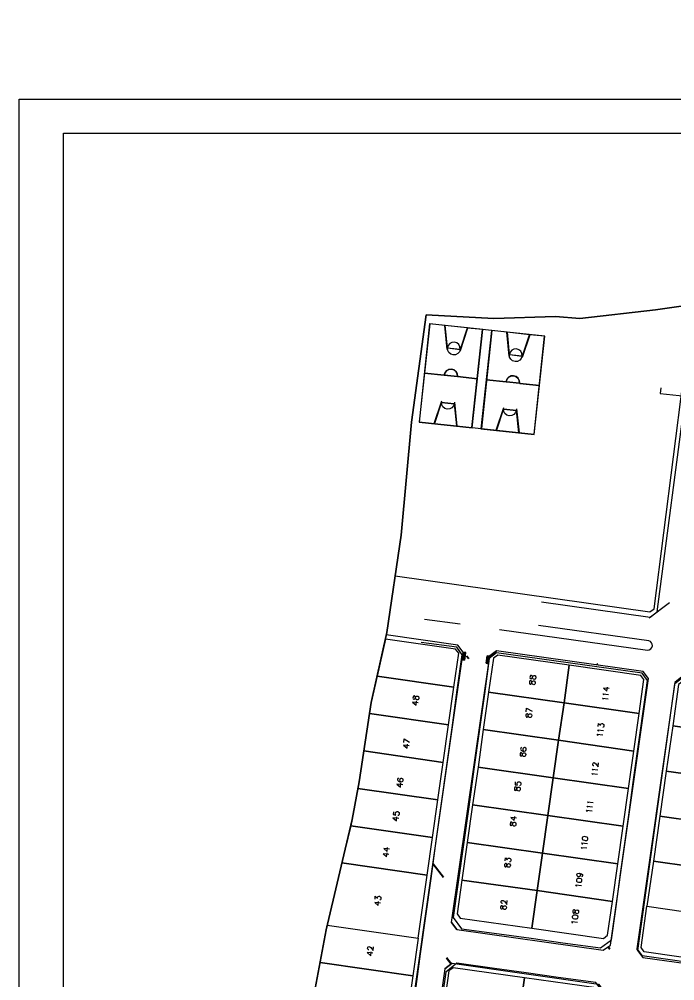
# Model space of a CAD drawing. Header units: metres. Extents: x 678 to 2349, y 417 to 1219.
# Drawn here: x 1831.5 to 2003.9, y 955.8 to 1208.6 of the extents above; entities that cross this region are included whole.
import ezdxf

# ---------------------------------------------------------------- set-up
doc = ezdxf.new("R2010")
doc.units = ezdxf.units.M
doc.layers.add('BORDILLO', color=1, linetype='Continuous')
doc.layers.add('PDF2_area escolar', color=7, linetype='Continuous', true_color=0x989898)
doc.layers.add('PDF_Geometry', color=7, linetype='Continuous', true_color=0x797979)

# ---------------------------------------------------------------- blocks, each defined once
blk = doc.blocks.new('base')
at = {"layer": 'PDF_Geometry', "lineweight": 25, "extrusion": (-0.000787417, 0.063364, 0.99799), "elevation": 0.03}
for points in [[(-314.36, -197.29), (-299.6, -195.68), (-292.74, -194.19), (-282.66, -192.11), (-274.48, -190.36), (-258.04, -185.15), (-248.03, -180.61), (-240.54, -177.71), (-228.64, -174.04), (-222.73, -172.71), (-217.38, -171.04), (-209.93, -169.25), (-202.16, -164.76), (-196.2, -160.28), (-195.07, -159.82), (-178.09, -157.46), (-154.3, -156.61), (-136.67, -154.61), (-124.44, -153.16), (-118.07, -151.47), (-100.79, -146.65), (-80.95, -140.97), (-73.38, -139.33), (-61.69, -135.82), (-40.5, -131.6), (-37.73, -130.87), (-17.66, -129.44), (1.31, -127.46), (21.09, -124.93), (41.01, -122.83), (47.38, -123.46), (63.59, -123.19), (81.4, -124.31), (85.64, -96.07), (88.7, -66.39), (92.81, -40.78), (97.16, -22.39), (100.6, -1.56), (102.48, 8.32), (109.69, 37.36), (117.53, 76.62), (126.22, 115.64), (131.51, 149.59), (134.68, 173.97), (136.92, 195.59), (139.96, 229.68), (141.56, 250.68), (142.61, 271.37), (143.25, 283.21), (147.07, 312.94), (152.58, 355.63), (153.55, 396.04), (150.87, 418.02), (151.78, 438.64), (150.96, 458.03), (151.78, 438.64), (150.87, 418.02), (153.55, 396.04), (152.58, 355.63), (147.07, 312.94), (143.25, 283.21), (142.61, 271.37), (141.56, 250.68), (139.96, 229.68), (136.92, 195.59), (134.68, 173.97), (131.51, 149.59), (126.22, 115.64), (117.53, 76.62), (109.69, 37.36), (102.48, 8.32), (100.6, -1.56), (97.16, -22.39), (92.81, -40.78), (88.7, -66.39), (85.64, -96.07), (81.4, -124.31), (63.59, -123.19), (47.38, -123.46), (41.01, -122.83), (21.09, -124.93), (1.31, -127.46), (-17.66, -129.44), (-37.73, -130.87), (-40.5, -131.6), (-61.69, -135.82), (-73.38, -139.33), (-80.95, -140.97), (-100.79, -146.65), (-118.07, -151.47), (-124.44, -153.16), (-136.67, -154.61), (-154.3, -156.61), (-178.09, -157.46), (-195.07, -159.82), (-196.2, -160.28), (-202.16, -164.76), (-209.93, -169.25), (-217.38, -171.04), (-222.73, -172.71), (-228.64, -174.04), (-240.54, -177.71), (-248.03, -180.61), (-258.04, -185.15), (-274.48, -190.36), (-282.66, -192.11), (-292.74, -194.19), (-299.6, -195.68), (-314.36, -197.29), (-312.18, -178.45), (-309.15, -157.9), (-306.88, -132.9), (-305.82, -118), (-298.64, -78.8), (-291.06, -45.08), (-282.25, -15.12), (-275.64, 10.47), (-270.32, 33.9), (-263.82, 63.16), (-258.15, 86.41), (-284.42, 123.89)], [(83.59, -96.15), (53.42, -92.52), (50.32, -118.29), (80.52, -121.98), (83.64, -96.11)], [(75.97, -115.17), (76.55, -121.46), (80.48, -121.93), (83.59, -96.15), (79.66, -95.68), (77.6, -101.64)], [(72.53, -115.17), (70.61, -120.74), (76.51, -121.45), (75.96, -115.59)], [(74.21, -101.23), (73.67, -94.95), (69.74, -94.48), (66.63, -120.26), (70.57, -120.73), (72.58, -114.76)], [(59.69, -113.21), (60.28, -119.49), (64.17, -119.96), (67.27, -94.18), (63.39, -93.72), (61.32, -99.68)], [(56.22, -113.21), (54.29, -118.77), (60.19, -119.48), (59.69, -113.63)], [(57.94, -99.27), (57.35, -92.99), (53.42, -92.52), (50.32, -118.29), (54.25, -118.77), (56.31, -112.8)], [(82.04, -108.99), (76.88, -108.37)], [(76.83, -108.37), (73.4, -107.95)], [(73.36, -107.95), (68.15, -107.32)], [(90.41, -55.7), (23.54, -45.33), (22.42, -46.17), (14.04, -106.09)], [(65.77, -107.03), (60.56, -106.41)], [(60.51, -106.4), (57.09, -105.99)], [(57.04, -105.98), (51.88, -105.36)], [(57.03, -106.07), (51.86, -105.45)], [(19.91, -104.34), (20.09, -102.83), (11.77, -101.83)], [(77.69, -101.24), (79.61, -95.67), (73.72, -94.96), (74.26, -100.82)], [(77.64, -101.23), (74.31, -100.83)], [(61.42, -99.28), (63.3, -93.7), (57.4, -92.99), (57.95, -98.86)], [(61.37, -99.27), (57.99, -98.86)], [(91.68, -47.88), (91.67, -47.88)], [(23.77, -43.81), (18.38, -47.8)], [(23.54, -45.33), (22.42, -46.17)], [(129.33, 446.99), (130.72, 376.63), (119.72, 267.26), (72.74, -35.35), (74.13, -37.23), (92.98, -40.15)], [(76.72, 35.81), (75.32, 37.65), (36.9, 43.63), (35.02, 42.28), (24.12, -27.82), (25.52, -29.71), (63.98, -35.64), (65.82, -34.28)], [(75.32, 37.65), (76.72, 35.81), (65.82, -34.28), (63.98, -35.64)], [(72.7, -35.25), (73.02, -33.39), (72.48, -33.28), (72.15, -35.19), (72.76, -35.17)], [(72.91, -33.89), (72.36, -33.87)], [(72.9, -33.98), (72.34, -34)], [(72.91, -33.93), (72.35, -33.96)], [(72.89, -34.07), (72.33, -34.09)], [(72.89, -34.11), (72.33, -34.14)], [(72.87, -34.25), (72.31, -34.28)], [(72.88, -34.21), (72.32, -34.23)], [(72.86, -34.3), (72.3, -34.32)], [(72.85, -34.43), (72.29, -34.46)], [(72.85, -34.39), (72.29, -34.41)], [(72.84, -34.53), (72.28, -34.55)], [(72.83, -34.62), (72.27, -34.64)], [(72.83, -34.57), (72.27, -34.6)], [(72.81, -34.71), (72.26, -34.73)], [(72.81, -34.75), (72.25, -34.78)], [(72.79, -34.89), (72.23, -34.92)], [(72.8, -34.85), (72.24, -34.87)], [(72.79, -34.94), (72.23, -34.96)], [(72.77, -35.07), (72.17, -35.09)], [(72.78, -35.03), (72.17, -35.05)], [(72.71, -35.21), (72.47, -35.22)], [(65.92, -34.2), (66.19, -32.33), (66.74, -32.4), (66.47, -34.27)], [(65.98, -33.7), (66.52, -33.81)], [(65.96, -33.84), (66.51, -33.9)], [(65.95, -33.93), (66.5, -33.99)], [(65.94, -34.02), (66.49, -34.09)], [(65.93, -34.11), (66.47, -34.22)], [(73.01, -33.48), (72.45, -33.51)], [(73.01, -33.43), (72.46, -33.46)], [(73, -33.57), (72.44, -33.55)], [(72.99, -33.66), (72.38, -33.68)], [(72.99, -33.62), (72.43, -33.64)], [(72.98, -33.75), (72.37, -33.77)], [(72.97, -33.8), (72.37, -33.82)], [(72.88, -33.37), (72.47, -33.37)], [(72.57, -33.29), (72.47, -33.32)], [(66.19, -32.38), (66.73, -32.45)], [(66.17, -32.47), (66.72, -32.58)], [(66.16, -32.61), (66.71, -32.67)], [(66.15, -32.7), (66.7, -32.77)], [(66.14, -32.79), (66.68, -32.86)], [(66.13, -32.88), (66.67, -32.99)], [(66.11, -33.02), (66.66, -33.09)], [(66.05, -33.11), (66.65, -33.18)], [(66.04, -33.2), (66.59, -33.26)], [(66.03, -33.29), (66.57, -33.4)], [(66.01, -33.43), (66.56, -33.49)], [(66, -33.52), (66.55, -33.58)], [(65.99, -33.61), (66.54, -33.67)], [(-11.71, 51.2), (-13.59, 49.8), (-24.49, -20.25), (-23.1, -22.13), (15.37, -28.11), (17.21, -26.71), (28.1, 43.34), (26.71, 45.23)], [(35.9, -23.58), (35.97, -23.73), (36.13, -23.94), (34.67, -23.76)], [(34.49, -25.27), (35.95, -25.44), (35.08, -24.6), (34.95, -25.69)], [(84.76, -22.19), (86.26, -22.37), (85.35, -21.52), (85.22, -22.62)], [(36.04, -22.44), (36.11, -22.59), (36.27, -22.79), (34.81, -22.62)], [(56.38, -19.47), (56.27, -20.43), (54.84, -19.56)], [(37.54, -15.34), (37.45, -16.12), (36.9, -15.64), (36.88, -15.86), (36.81, -16), (36.72, -16.03), (36.48, -16.09), (36.34, -16.08), (36.17, -15.96), (36, -15.81), (35.98, -15.57), (36.01, -15.39), (36.08, -15.17), (36.18, -15.13), (36.32, -15.06)], [(37.51, -12.88), (37.59, -13.03), (37.79, -13.29), (36.28, -13.1)], [(37.38, -14.02), (37.45, -14.17), (37.65, -14.43), (36.14, -14.25)], [(87.28, -10.85), (88.74, -11.03), (87.82, -10.22), (87.69, -11.28)], [(88.66, -11.76), (88.54, -12.72), (87.16, -11.86)], [(57.75, -10.03), (57.89, -10), (57.97, -9.78), (57.98, -9.64), (57.96, -9.41), (57.75, -9.24), (57.4, -9.11), (57.08, -9.07), (56.75, -9.12), (56.59, -9.24), (56.52, -9.47), (56.51, -9.51), (56.53, -9.75), (56.65, -9.9), (56.87, -10.02), (56.96, -10.03), (57.16, -9.96), (57.31, -9.84), (57.43, -9.62), (57.43, -9.58), (57.37, -9.34), (57.25, -9.18), (57.08, -9.07)], [(38.75, -4.96), (38.84, -4.97), (38.97, -5.03), (39.05, -5.14), (39.08, -5.28), (39.04, -5.55), (38.98, -5.68), (38.88, -5.77), (38.73, -5.84), (38.6, -5.82), (38.47, -5.72), (38.26, -5.55), (37.66, -4.74), (37.54, -5.74)], [(38.98, -3.78), (39.05, -3.93), (39.22, -4.14), (37.75, -3.96)], [(90.21, -2.35), (90.36, -2.28), (90.47, -2.06), (90.49, -1.92), (90.42, -1.73), (90.21, -1.56), (89.9, -1.43), (89.53, -1.39), (89.25, -1.45), (89.05, -1.56), (88.98, -1.74), (88.97, -1.83), (88.99, -2.06), (89.16, -2.22), (89.33, -2.29), (89.42, -2.3), (89.61, -2.28), (89.81, -2.16), (89.89, -1.94), (89.9, -1.85), (89.87, -1.66), (89.71, -1.5), (89.53, -1.39)], [(59.49, -1.01), (59.57, -0.28), (58.94, -0.16), (59.02, -0.22), (59.04, -0.45), (59.02, -0.68), (58.95, -0.86), (58.79, -1.02), (58.55, -1.04), (58.42, -1.02), (58.19, -0.95), (58.08, -0.75), (58.06, -0.56), (58.08, -0.33), (58.16, -0.11), (58.25, -0.08), (58.4, 0)], [(39.12, -2.64), (39.19, -2.79), (39.35, -2.99), (37.89, -2.82)], [(89.11, -0.64), (90.62, -0.82), (89.71, 0.03), (89.58, -1.02)], [(40.35, 4.86), (40.42, 4.67), (40.58, 4.46), (39.11, 4.64)], [(91.6, 6.48), (91.68, 7.16), (91.05, 7.33), (91.08, 7.24), (91.15, 7), (91.13, 6.81), (91.01, 6.6), (90.85, 6.47), (90.66, 6.41), (90.52, 6.42), (90.3, 6.54), (90.18, 6.69), (90.12, 6.93), (90.14, 7.12), (90.26, 7.33), (90.32, 7.42), (90.46, 7.45)], [(40.62, 7.1), (40.69, 6.95), (40.85, 6.7), (39.38, 6.88)], [(40.48, 5.96), (40.55, 5.81), (40.71, 5.61), (39.25, 5.78)], [(90.27, 8.21), (91.78, 8.03), (90.86, 8.84), (90.73, 7.79)], [(59.29, 8.52), (60.75, 8.34), (59.88, 9.19), (59.75, 8.14)], [(92.83, 16.3), (94.33, 16.12), (93.41, 16.92), (93.28, 15.87)], [(42.16, 16.84), (42.19, 16.7), (42.39, 16.44), (40.88, 16.62)], [(42.02, 15.7), (42.05, 15.55), (42.25, 15.3), (40.74, 15.48)], [(93, 17.72), (94.5, 17.54), (93.58, 18.34), (93.45, 17.29)], [(62.45, 19.77), (62.36, 19), (61.86, 19.47), (61.84, 19.29), (61.73, 19.17), (61.63, 19.08), (61.44, 19.06), (61.3, 19.08), (61.08, 19.15), (60.96, 19.3), (60.9, 19.54), (60.92, 19.77), (61.04, 19.94), (61.14, 20.02), (61.28, 20.05)], [(43.03, 23.27), (42.85, 23.34), (42.73, 23.49), (42.67, 23.73), (42.67, 23.78), (42.79, 24), (42.94, 24.12), (43.14, 24.19), (43.23, 24.18), (43.4, 24.06), (43.57, 23.9), (43.59, 23.67), (43.58, 23.62), (43.51, 23.4), (43.31, 23.29), (43.03, 23.27), (42.71, 23.31), (42.35, 23.4), (42.14, 23.57), (42.12, 23.8), (42.13, 23.94), (42.21, 24.16), (42.35, 24.19)], [(43.68, 26.72), (43.7, 26.58), (43.91, 26.32), (42.44, 26.5)], [(96.77, 29.41), (96.68, 28.63), (96.13, 29.12), (96.11, 28.93), (96.04, 28.76), (95.94, 28.72), (95.71, 28.66), (95.57, 28.68), (95.4, 28.79), (95.23, 28.95), (95.21, 29.18), (95.23, 29.36), (95.31, 29.59), (95.4, 29.62), (95.55, 29.7)], [(95.37, 30.46), (96.87, 30.28), (95.95, 31.09), (95.82, 30.04)], [(63.29, 30.99), (63.34, 30.98), (63.47, 30.92), (63.55, 30.82), (63.63, 30.67), (63.59, 30.39), (63.49, 30.27), (63.38, 30.19), (63.24, 30.16), (63.1, 30.18), (62.97, 30.24), (62.76, 30.4), (62.16, 31.22), (62.04, 30.21)], [(44.88, 36.36), (44.91, 36.22), (45.11, 35.96), (43.6, 36.14)], [(36.9, 43.63), (35.02, 42.28)], [(97.56, 43.65), (99.02, 43.47), (98.1, 44.32), (97.98, 43.27)], [(98.56, 42.74), (98.65, 42.72), (98.78, 42.66), (98.86, 42.56), (98.89, 42.42), (98.86, 42.14), (98.8, 42.01), (98.7, 41.93), (98.55, 41.9), (98.42, 41.92), (98.28, 41.98), (98.07, 42.15), (97.47, 42.96), (97.35, 41.95)], [(-13.59, 49.8), (-11.71, 51.2), (26.71, 45.23), (28.1, 43.34)], [(78.6, 47.97), (76.72, 46.57), (38.3, 52.55), (36.9, 54.43), (47.47, 122.48), (49.35, 123.88), (87.77, 117.9), (89.17, 116.02)], [(76.72, 46.57), (78.6, 47.97), (89.17, 116.02), (87.77, 117.9)]]:
    blk.add_lwpolyline(points, dxfattribs=at)
for points in [[(83.64, -96.11), (69.7, -94.43), (66.58, -120.3), (80.52, -121.98)], [(67.37, -94.15), (53.38, -92.46), (50.27, -118.33), (64.25, -120.02)], [(93.2, -39.07), (95.49, -29.33), (75.32, -26.2), (73.93, -35.07), (74.77, -36.2)], [(72.74, -35.3), (73.07, -33.35), (72.44, -33.23), (72.1, -35.23)], [(72.48, -33.28), (73.02, -33.39), (72.7, -35.25), (72.15, -35.19)], [(65.87, -34.24), (66.15, -32.28), (66.79, -32.36), (66.51, -34.32)], [(66.74, -32.4), (66.19, -32.33), (65.92, -34.2), (66.47, -34.27)], [(46.42, -21.7), (44.91, -31.58), (63.71, -34.49), (64.83, -33.65), (66.22, -24.78)], [(26.67, -18.62), (25.31, -27.55), (26.15, -28.67), (44.91, -31.58), (46.42, -21.7)], [(95.49, -29.33), (97.16, -22.39), (97.6, -19.52), (76.84, -16.27), (75.32, -26.2)], [(55.3, -28.47), (55.23, -28.23), (55.1, -28.17), (54.96, -28.15), (54.82, -28.18), (54.71, -28.31), (54.63, -28.58), (54.52, -28.79), (54.36, -28.91), (54.21, -28.99), (53.98, -28.96), (53.86, -28.85), (53.82, -28.8), (53.75, -28.56), (53.79, -28.29), (53.91, -28.07), (53.96, -28.03), (54.11, -27.96), (54.33, -27.98), (54.46, -28.09), (54.58, -28.25), (54.65, -28.44), (54.66, -28.77), (54.73, -28.91), (54.86, -28.98), (55, -28.99), (55.14, -28.96), (55.26, -28.75)], [(55.47, -27.05), (55.4, -26.81), (55.27, -26.75), (55.13, -26.74), (54.99, -26.76), (54.88, -26.89), (54.8, -27.16), (54.69, -27.38), (54.53, -27.5), (54.38, -27.57), (54.16, -27.55), (54.03, -27.44), (53.99, -27.39), (53.93, -27.15), (53.96, -26.87), (54.08, -26.65), (54.13, -26.61), (54.28, -26.54), (54.51, -26.57), (54.63, -26.68), (54.75, -26.83), (54.82, -27.02), (54.83, -27.35), (54.9, -27.5), (55.03, -27.56), (55.17, -27.57), (55.31, -27.55), (55.43, -27.33)], [(-1.86, -12.17), (-3.71, -24.05), (15.04, -26.96), (16.21, -26.13), (17.89, -15.25)], [(86.14, -23.42), (86.07, -23.23), (85.94, -23.12), (85.81, -23.1), (85.66, -23.18), (85.6, -23.31), (85.47, -23.57), (85.35, -23.79), (85.2, -23.91), (85.06, -23.94), (84.87, -23.92), (84.7, -23.85), (84.66, -23.75), (84.6, -23.52), (84.63, -23.24), (84.74, -23.07), (84.8, -22.98), (84.99, -22.96), (85.17, -22.98), (85.3, -23.04), (85.42, -23.2), (85.49, -23.44), (85.55, -23.72), (85.57, -23.86), (85.7, -23.97), (85.84, -23.99), (85.99, -23.91), (86.11, -23.7)], [(47.98, -11.82), (46.42, -21.7), (66.22, -24.78), (67.74, -14.9)], [(28.23, -8.75), (26.67, -18.62), (46.42, -21.7), (47.98, -11.82)], [(97.6, -19.52), (99.25, -9.65), (78.36, -6.39), (76.84, -16.27)], [(56.51, -18.37), (56.44, -18.18), (56.32, -18.07), (56.18, -18.05), (56.03, -18.13), (55.92, -18.25), (55.85, -18.52), (55.73, -18.74), (55.57, -18.86), (55.43, -18.89), (55.2, -18.86), (55.07, -18.8), (55.04, -18.7), (54.97, -18.51), (55, -18.19), (55.12, -18.02), (55.17, -17.93), (55.32, -17.9), (55.55, -17.93), (55.68, -17.99), (55.8, -18.14), (55.86, -18.38), (55.87, -18.66), (55.95, -18.81), (56.08, -18.92), (56.21, -18.94), (56.36, -18.86), (56.47, -18.69)], [(49.5, -1.94), (47.98, -11.82), (67.74, -14.9), (69.25, -5.02)], [(-0.02, -0.34), (-1.86, -12.17), (17.89, -15.25), (19.74, -3.37)], [(29.74, 1.13), (28.23, -8.75), (47.98, -11.82), (49.5, -1.94)], [(99.25, -9.65), (100.6, -1.56), (100.95, 0.2), (79.92, 3.48), (78.36, -6.39)], [(58.16, -8.13), (58.14, -7.95), (58.01, -7.84), (57.88, -7.82), (57.73, -7.9), (57.62, -8.02), (57.5, -8.29), (57.42, -8.51), (57.27, -8.63), (57.13, -8.66), (56.9, -8.63), (56.77, -8.57), (56.69, -8.47), (56.67, -8.23), (56.7, -7.96), (56.77, -7.78), (56.87, -7.7), (57.02, -7.63), (57.25, -7.65), (57.37, -7.76), (57.49, -7.92), (57.51, -8.15), (57.57, -8.43), (57.65, -8.58), (57.77, -8.69), (57.91, -8.71), (58.06, -8.63), (58.13, -8.41)], [(51.06, 7.93), (49.5, -1.94), (69.25, -5.02), (70.82, 4.9)], [(1.83, 11.54), (-0.02, -0.34), (19.74, -3.37), (21.58, 8.47)], [(31.26, 11.01), (29.74, 1.13), (49.5, -1.94), (51.06, 7.93)], [(100.95, 0.2), (102.48, 8.32), (102.92, 10.03), (81.43, 13.36), (79.92, 3.48)], [(59.72, 0.91), (59.7, 1.14), (59.57, 1.2), (59.38, 1.22), (59.24, 1.19), (59.17, 1.02), (59.05, 0.75), (58.98, 0.58), (58.82, 0.41), (58.63, 0.39), (58.45, 0.41), (58.32, 0.47), (58.24, 0.57), (58.22, 0.81), (58.25, 1.08), (58.33, 1.31), (58.42, 1.34), (58.57, 1.41), (58.75, 1.39), (58.93, 1.28), (59.05, 1.13), (59.07, 0.89), (59.12, 0.61), (59.15, 0.46), (59.28, 0.36), (59.46, 0.33), (59.61, 0.41), (59.68, 0.63)], [(52.57, 17.81), (51.06, 7.93), (70.82, 4.9), (72.33, 14.78)], [(32.82, 20.89), (31.26, 11.01), (51.06, 7.93), (52.57, 17.81)], [(3.63, 23.38), (1.83, 11.54), (21.58, 8.47), (23.43, 20.35)], [(102.92, 10.03), (105.34, 19.75), (83, 23.23), (81.43, 13.36)], [(60.97, 10.12), (60.95, 10.36), (60.82, 10.42), (60.68, 10.43), (60.54, 10.41), (60.43, 10.28), (60.35, 10.01), (60.23, 9.79), (60.08, 9.67), (59.93, 9.6), (59.7, 9.63), (59.57, 9.73), (59.49, 9.79), (59.47, 10.02), (59.5, 10.3), (59.58, 10.52), (59.67, 10.56), (59.82, 10.63), (60.05, 10.6), (60.18, 10.5), (60.3, 10.34), (60.37, 10.15), (60.38, 9.87), (60.45, 9.67), (60.58, 9.61), (60.72, 9.6), (60.86, 9.62), (60.93, 9.85)], [(42.11, 14.11), (42.05, 14.35), (41.88, 14.51), (41.52, 14.6), (41.29, 14.63), (40.92, 14.62), (40.72, 14.51), (40.6, 14.29), (40.58, 14.15), (40.65, 13.91), (40.81, 13.76), (41.18, 13.67), (41.4, 13.64), (41.77, 13.64), (41.97, 13.76), (42.09, 13.97)], [(54.09, 27.69), (52.57, 17.81), (72.33, 14.78), (73.89, 24.66)], [(34.33, 30.77), (32.82, 20.89), (52.57, 17.81), (54.09, 27.69)], [(105.34, 19.75), (109.41, 36.14), (85.55, 39.85), (83, 23.23)], [(62.6, 21.01), (62.53, 21.2), (62.41, 21.31), (62.27, 21.33), (62.12, 21.25), (62.06, 21.12), (61.93, 20.86), (61.82, 20.64), (61.66, 20.52), (61.52, 20.49), (61.34, 20.51), (61.2, 20.57), (61.12, 20.68), (61.05, 20.87), (61.09, 21.19), (61.21, 21.36), (61.31, 21.44), (61.45, 21.47), (61.63, 21.45), (61.77, 21.39), (61.89, 21.23), (61.95, 20.99), (62.01, 20.71), (62.04, 20.57), (62.16, 20.46), (62.3, 20.44), (62.45, 20.52), (62.56, 20.69)], [(5.47, 35.26), (3.63, 23.38), (23.43, 20.35), (25.27, 32.18)], [(43.76, 25.09), (43.74, 25.32), (43.53, 25.49), (43.17, 25.62), (42.99, 25.64), (42.61, 25.6), (42.37, 25.49), (42.29, 25.26), (42.28, 25.13), (42.3, 24.94), (42.51, 24.77), (42.87, 24.64), (43.05, 24.62), (43.43, 24.66), (43.67, 24.77), (43.74, 24.95)], [(55.65, 37.61), (54.09, 27.69), (73.89, 24.66), (75.24, 33.54), (74.4, 34.66)], [(35.73, 39.69), (34.33, 30.77), (54.09, 27.69), (55.65, 37.61), (36.85, 40.53)], [(63.8, 32.09), (63.73, 32.32), (63.6, 32.39), (63.46, 32.4), (63.32, 32.37), (63.21, 32.25), (63.14, 31.98), (63.02, 31.76), (62.86, 31.64), (62.71, 31.57), (62.49, 31.59), (62.36, 31.7), (62.32, 31.75), (62.26, 31.99), (62.29, 32.27), (62.41, 32.48), (62.46, 32.52), (62.61, 32.6), (62.84, 32.57), (62.96, 32.46), (63.08, 32.31), (63.15, 32.12), (63.16, 31.79), (63.23, 31.64), (63.37, 31.58), (63.5, 31.56), (63.65, 31.59), (63.76, 31.81)], [(5.47, 35.26), (7.32, 47.1), (26.12, 44.18), (26.96, 43.06), (25.27, 32.18)], [(44.97, 34.77), (44.91, 35.01), (44.74, 35.17), (44.38, 35.26), (44.15, 35.29), (43.83, 35.28), (43.58, 35.17), (43.46, 34.95), (43.44, 34.82), (43.51, 34.58), (43.72, 34.41), (44.04, 34.33), (44.26, 34.3), (44.63, 34.3), (44.83, 34.42), (44.95, 34.63)], [(44.8, 33.4), (44.74, 33.64), (44.61, 33.75), (44.48, 33.76), (44.33, 33.69), (44.22, 33.56), (44.14, 33.29), (44.02, 33.08), (43.87, 32.96), (43.73, 32.93), (43.54, 32.95), (43.37, 33.02), (43.33, 33.11), (43.26, 33.31), (43.3, 33.58), (43.42, 33.8), (43.47, 33.89), (43.66, 33.91), (43.84, 33.89), (43.97, 33.82), (44.1, 33.67), (44.16, 33.43), (44.17, 33.15), (44.25, 33), (44.37, 32.9), (44.51, 32.88), (44.66, 32.95), (44.77, 33.13)], [(111.42, 45.96), (109.69, 37.36), (109.41, 36.14), (85.55, 39.85), (87.07, 49.73)], [(113.35, 55.79), (111.42, 45.96), (87.07, 49.73), (88.58, 59.61)], [(59.2, 60.51), (57.68, 50.63), (76.44, 47.72), (77.56, 48.56), (78.95, 57.43)], [(39.45, 63.58), (38.05, 54.71), (38.88, 53.54), (57.68, 50.63), (59.2, 60.51)]]:
    blk.add_lwpolyline(points, close=True, dxfattribs=at)
for points in [[(75.92, -115.54), (72.58, -115.13, -0.985257)], [(75.92, -115.58), (72.58, -115.18, 0.985257)], [(76.82, -108.46), (73.39, -108.04, 0.985629)], [(77.64, -101.28), (74.3, -100.87, -0.985257)]]:
    blk.add_lwpolyline(points, format="xyb", close=True, dxfattribs=at)
for points in [[(56.31, -113.22, 0.985257), (59.64, -113.62), (56.26, -113.21)], [(56.31, -113.17, -0.985257), (59.65, -113.58), (56.27, -113.17)], [(82.03, -109.09), (76.87, -108.46, -0.986001), (73.35, -108.04), (68.14, -107.41)], [(65.76, -107.12), (60.55, -106.5, -0.985629), (57.12, -106.09)], [(60.5, -106.49), (57.07, -106.08, 0.986001), (60.59, -106.5)], [(58.03, -98.91, -0.985257), (61.37, -99.32), (57.99, -98.91)]]:
    blk.add_lwpolyline(points, format="xyb", dxfattribs=at)
at = {"layer": 'PDF_Geometry', "color": 2, "lineweight": 40, "extrusion": (-0.000787417, 0.063364, 0.99799), "elevation": 0.03}
for points in [[(72.7, -35.3), (72.73, -35.39)], [(71.33, -33.56), (71.89, -34.27)], [(66.17, -32.15), (66.29, -32.3)], [(37.48, -31.61), (37.64, -31.82)]]:
    blk.add_lwpolyline(points, dxfattribs=at)
at = {"layer": 'PDF_Geometry', "color": 5, "lineweight": 40, "extrusion": (-0.000787417, 0.063364, 0.99799), "elevation": 0.03}
blk.add_lwpolyline([(78.67, 23.94), (81.4, 20.41)], dxfattribs=at)
at = {"layer": 'PDF_Geometry', "color": 32, "lineweight": 50, "true_color": 0xb85b00, "extrusion": (-0.000787417, 0.063364, 0.99799), "elevation": 0.03}
for points in [[(35.2, 43.32), (35.63, 42.71)], [(76.92, 46.73), (78.17, 45.15)]]:
    blk.add_lwpolyline(points, dxfattribs=at)

msp = doc.modelspace()

# ---------------------------------------------------------------- linework, layer by layer
for points in [[(1831.48539, 1187.56339), (2219.9288, 1187.56339), (2219.9288, 688.13615), (1831.48539, 688.13615)], [(1843.12079, 1178.61308), (2210.97849, 1178.61308), (2210.97849, 697.08646), (1843.12079, 697.08646)]]:
    msp.add_lwpolyline(points, close=True)
at = {"layer": 'BORDILLO', "color": 1, "elevation": 1029.70653}
for points in [[(1997.43281, 1051.41865), (1999.27475, 1052.77991), (2006.88994, 1110.76231), (2008.70094, 1112.50731), (2029.97162, 1114.13878), (2053.20578, 1115.97755)], [(1968.89058, 1055.3946), (1997.43281, 1051.41865)], [(1938.09148, 1050.89708), (1947.45326, 1049.59289)], [(1946.59854, 1043.45225), (1937.2359, 1044.75544)], [(1935.69373, 952.96389), (1937.06786, 962.85501), (1938.44395, 972.76027), (1939.82177, 982.67803), (1941.19777, 992.58303), (1942.57377, 1002.48803), (1943.94231, 1012.37927), (1945.32563, 1022.29803), (1946.69972, 1032.18927), (1947.99305, 1041.49908), (1946.59854, 1043.45225)]]:
    msp.add_lwpolyline(points, dxfattribs=at)
at = {"layer": 'BORDILLO', "color": 4, "elevation": 1029.70653}
msp.add_lwpolyline([(1999.27475, 1052.77991), (1999.27475, 1052.77991), (1999.2809, 1052.82674)], dxfattribs=at)
at = {"layer": 'BORDILLO', "elevation": 498.88923}
msp.add_lwpolyline([(1957.85339, 1048.14383), (1996.76547, 1042.72381, 0.880844352), (1997.10773, 1045.18009), (1968.0319, 1049.23038)], format="xyb", dxfattribs=at)
at = {"layer": 'BORDILLO'}
msp.add_lwpolyline([(1955.13414, 1040.50731), (1953.83508, 1031.22627), (1952.4595, 1021.32427), (1951.0835, 1011.41927), (1949.70749, 1001.51427), (1948.33149, 991.60927), (1946.95549, 981.70427), (1945.66455, 972.41157), (1947.82494, 969.48351), (1957.73871, 968.10102), (1966.10921, 966.94832), (1974.47358, 965.78899), (1984.37135, 964.41714), (1987.25775, 966.58448), (1988.28254, 973.96053), (1989.65867, 983.86539), (1990.43004, 989.41745), (1991.80618, 999.32231), (1993.18231, 1009.22717), (1994.55844, 1019.13203), (1995.93457, 1029.03689), (1996.72907, 1034.7554), (1995.32871, 1036.6641), (1956.99813, 1042.00363)], close=True, dxfattribs=at)
at = {"layer": 'BORDILLO', "color": 4, "elevation": 1029.70653}
msp.add_lwpolyline([(1947.99305, 1041.49908), (1947.99305, 1041.49908)], close=True, dxfattribs=at)
at = {"layer": 'BORDILLO'}
for points, elevation in [([(2005.72835, 1035.21542), (2003.86057, 1033.76459), (1994.13006, 963.74348), (1995.53182, 961.87727), (2034.09019, 956.52856), (2035.71546, 957.7793), (2045.49601, 1028.04098), (2044.07753, 1029.87335)], 995.067), ([(1985.15117, 951.5886), (1985.27719, 952.48535), (1983.10828, 955.30425), (1973.20297, 956.67715), (1964.84571, 957.83549), (1956.46811, 958.98919), (1946.56394, 960.37028), (1943.67161, 958.06561), (1942.82721, 951.98727), (1941.4512, 942.08227), (1940.0752, 932.17727), (1938.6992, 922.27227), (1937.3232, 912.36727), (1935.94719, 902.46227), (1934.57119, 892.55727), (1934.20378, 889.91247), (1935.90803, 887.63651), (1945.8122, 886.25541), (1954.66803, 885.02051), (1963.5239, 883.7856), (1973.42807, 882.40451), (1975.77026, 884.02089), (1976.65019, 890.37142), (1984.90004, 949.80155)], 1011.104)]:
    msp.add_lwpolyline(points, close=True, dxfattribs=dict(at, elevation=elevation))

# ---------------------------------------------------------------- block references
at = {"layer": 'PDF2_area escolar'}
msp.add_blockref('base', (2021.46982, 1007.79727, 999.038), dxfattribs=at)

doc.saveas('drawing.dxf')
